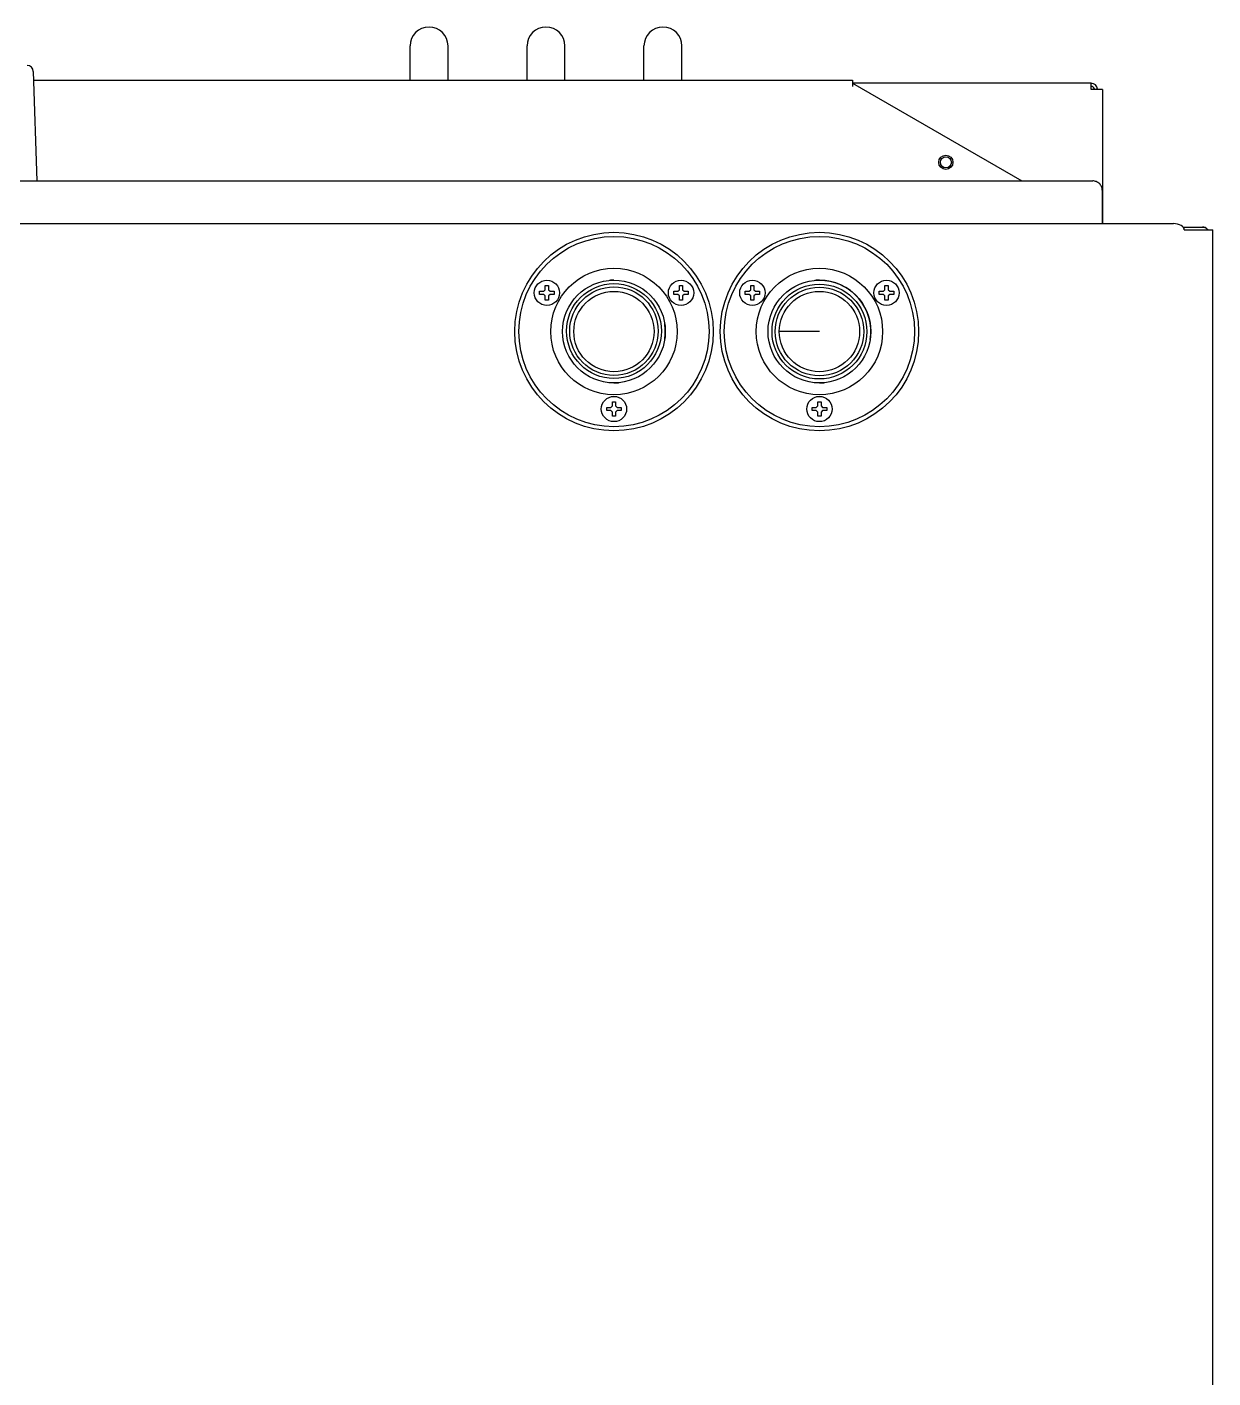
# Model space of a CAD drawing. Header units: millimetres. Extents: x 900 to 7803, y 2935 to 8583.
# Drawn here: x 5100.8 to 5476, y 3475.4 to 3902.7 of the extents above; entities that cross this region are included whole.
import ezdxf

# ---------------------------------------------------------------- set-up
doc = ezdxf.new("R2010")
doc.units = ezdxf.units.MM
doc.header["$LTSCALE"] = 676.148
doc.layers.get('0').update_dxf_attribs({"linetype": 'CONTINUOUS'})
for name, color, linetype in [('ASSI', 7, 'CONTINUOUS'), ('CURVE', 7, 'CONTINUOUS'), ('GEOM', 7, 'CONTINUOUS')]:
    doc.layers.add(name, color=color, linetype=linetype)

msp = doc.modelspace()

# ---------------------------------------------------------------- linework, layer by layer
at = {"color": 7, "linetype": 'Continuous'}
for p, q in [((5264.8, 3819.59), (5264.8, 3820.89)), ((5264.8, 3820.89), (5265.8, 3820.89)), ((5265.8, 3820.89), (5265.8, 3819.59)), ((5307.24, 3819.59), (5307.24, 3820.89)), ((5307.24, 3820.89), (5308.24, 3820.89)), ((5308.24, 3820.89), (5308.24, 3819.59)), ((5329.8, 3819.59), (5329.8, 3820.89)), ((5329.8, 3820.89), (5330.8, 3820.89)), ((5330.8, 3820.89), (5330.8, 3819.59)), ((5372.24, 3819.59), (5372.24, 3820.89)), ((5372.24, 3820.89), (5373.24, 3820.89)), ((5373.24, 3820.89), (5373.24, 3819.59)), ((5263, 3818.09), (5263, 3819.09)), ((5263, 3819.09), (5264.3, 3819.09)), ((5264.3, 3818.09), (5263, 3818.09)), ((5264.3, 3819.09), (5264.8, 3819.59)), ((5264.8, 3817.59), (5264.3, 3818.09)), ((5264.8, 3816.29), (5264.8, 3817.59)), ((5265.8, 3816.29), (5264.8, 3816.29)), ((5265.8, 3819.59), (5266.3, 3819.09)), ((5266.3, 3818.09), (5265.8, 3817.59)), ((5265.8, 3817.59), (5265.8, 3816.29)), ((5266.3, 3819.09), (5267.6, 3819.09)), ((5267.6, 3818.09), (5266.3, 3818.09)), ((5267.6, 3819.09), (5267.6, 3818.09)), ((5305.44, 3818.09), (5305.44, 3819.09)), ((5305.44, 3819.09), (5306.74, 3819.09)), ((5306.74, 3818.09), (5305.44, 3818.09)), ((5306.74, 3819.09), (5307.24, 3819.59)), ((5307.24, 3817.59), (5306.74, 3818.09)), ((5307.24, 3816.29), (5307.24, 3817.59)), ((5308.24, 3816.29), (5307.24, 3816.29)), ((5308.24, 3819.59), (5308.74, 3819.09)), ((5308.74, 3818.09), (5308.24, 3817.59)), ((5308.24, 3817.59), (5308.24, 3816.29)), ((5308.74, 3819.09), (5310.04, 3819.09)), ((5310.04, 3818.09), (5308.74, 3818.09)), ((5310.04, 3819.09), (5310.04, 3818.09)), ((5328, 3818.09), (5328, 3819.09)), ((5328, 3819.09), (5329.3, 3819.09)), ((5329.3, 3818.09), (5328, 3818.09)), ((5329.3, 3819.09), (5329.8, 3819.59)), ((5329.8, 3817.59), (5329.3, 3818.09)), ((5329.8, 3816.29), (5329.8, 3817.59)), ((5330.8, 3816.29), (5329.8, 3816.29)), ((5330.8, 3819.59), (5331.3, 3819.09)), ((5331.3, 3818.09), (5330.8, 3817.59)), ((5330.8, 3817.59), (5330.8, 3816.29)), ((5331.3, 3819.09), (5332.6, 3819.09)), ((5332.6, 3818.09), (5331.3, 3818.09)), ((5332.6, 3819.09), (5332.6, 3818.09)), ((5370.44, 3818.09), (5370.44, 3819.09)), ((5370.44, 3819.09), (5371.74, 3819.09)), ((5371.74, 3818.09), (5370.44, 3818.09)), ((5371.74, 3819.09), (5372.24, 3819.59)), ((5372.24, 3817.59), (5371.74, 3818.09)), ((5372.24, 3816.29), (5372.24, 3817.59)), ((5373.24, 3816.29), (5372.24, 3816.29)), ((5373.24, 3819.59), (5373.74, 3819.09)), ((5373.74, 3818.09), (5373.24, 3817.59)), ((5373.24, 3817.59), (5373.24, 3816.29)), ((5373.74, 3819.09), (5375.04, 3819.09)), ((5375.04, 3818.09), (5373.74, 3818.09)), ((5375.04, 3819.09), (5375.04, 3818.09)), ((5284.22, 3781.34), (5284.22, 3782.34)), ((5284.22, 3782.34), (5285.52, 3782.34)), ((5285.52, 3782.34), (5286.02, 3782.84)), ((5286.02, 3782.84), (5286.02, 3784.14)), ((5286.02, 3784.14), (5287.02, 3784.14)), ((5287.02, 3784.14), (5287.02, 3782.84)), ((5287.02, 3782.84), (5287.52, 3782.34)), ((5287.52, 3782.34), (5288.82, 3782.34)), ((5288.82, 3782.34), (5288.82, 3781.34)), ((5349.22, 3781.34), (5349.22, 3782.34)), ((5349.22, 3782.34), (5350.52, 3782.34)), ((5350.52, 3782.34), (5351.02, 3782.84)), ((5351.02, 3782.84), (5351.02, 3784.14)), ((5351.02, 3784.14), (5352.02, 3784.14)), ((5352.02, 3784.14), (5352.02, 3782.84)), ((5352.02, 3782.84), (5352.52, 3782.34)), ((5352.52, 3782.34), (5353.82, 3782.34)), ((5353.82, 3782.34), (5353.82, 3781.34)), ((5285.52, 3781.34), (5284.22, 3781.34)), ((5286.02, 3780.84), (5285.52, 3781.34)), ((5286.02, 3779.54), (5286.02, 3780.84)), ((5287.02, 3779.54), (5286.02, 3779.54)), ((5287.52, 3781.34), (5287.02, 3780.84)), ((5287.02, 3780.84), (5287.02, 3779.54)), ((5288.82, 3781.34), (5287.52, 3781.34)), ((5350.52, 3781.34), (5349.22, 3781.34)), ((5351.02, 3780.84), (5350.52, 3781.34)), ((5351.02, 3779.54), (5351.02, 3780.84)), ((5352.02, 3779.54), (5351.02, 3779.54)), ((5352.52, 3781.34), (5352.02, 3780.84)), ((5352.02, 3780.84), (5352.02, 3779.54)), ((5353.82, 3781.34), (5352.52, 3781.34))]:
    msp.add_line(p, q, dxfattribs=at)
for radius in [15, 14]:
    msp.add_circle((5286.52, 3806.49), radius, dxfattribs=at)
at = {"layer": 'ASSI', "linetype": 'Continuous'}
for centre, radius in [((5391.52, 3859.89), 2.25), ((5391.52, 3859.89), 1.75), ((5286.52, 3806.34), 30.09), ((5351.52, 3806.34), 30.09), ((5286.52, 3806.34), 20), ((5351.52, 3806.34), 20)]:
    msp.add_circle(centre, radius, dxfattribs=at)
at = {"layer": 'ASSI', "color": 7, "linetype": 'Continuous'}
for centre, radius in [((5265.3, 3818.59), 4), ((5286.52, 3806.34), 16.25), ((5307.74, 3818.59), 4), ((5330.3, 3818.59), 4), ((5351.52, 3806.34), 16.25), ((5372.74, 3818.59), 4), ((5286.52, 3806.34), 12.7), ((5351.52, 3806.34), 12.7), ((5286.52, 3781.84), 4), ((5351.52, 3781.84), 4)]:
    msp.add_circle(centre, radius, dxfattribs=at)
at = {"layer": 'CURVE', "color": 40, "linetype": 'Continuous'}
msp.add_line((5351.52, 3806.34), (5338.82, 3806.34), dxfattribs=at)
at = {"layer": 'GEOM', "color": 7, "linetype": 'Continuous'}
for p, q in [((5222.02, 3885.89), (5222.02, 3896.67)), ((5234.02, 3885.89), (5234.02, 3896.67)), ((5259.02, 3885.89), (5259.02, 3896.67)), ((5271.02, 3885.89), (5271.02, 3896.67)), ((5296.02, 3885.89), (5296.02, 3896.67)), ((5308.02, 3885.89), (5308.02, 3896.67)), ((5104.05, 3853.98), (5102.84, 3888.56)), ((5437.52, 3884.89), (5437.52, 3884.74)), ((5466.57, 3839.39), (5472.7, 3839.39)), ((5472.7, 3839.39), (5472.72, 3839.39))]:
    msp.add_line(p, q, dxfattribs=at)
at = {"layer": 'GEOM', "linetype": 'Continuous'}
for p, q in [((5102.98, 3885.89), (5362.02, 3885.89)), ((5362.02, 3885.89), (5362.02, 3883.89)), ((5437.52, 3884.89), (5362.02, 3884.89)), ((5362.02, 3884.89), (5415.56, 3853.98)), ((5437.52, 3882.89), (5437.52, 3884.74)), ((5441.02, 3882.89), (5437.52, 3882.89)), ((5441.02, 3882.89), (5441.02, 3840.49)), ((4645.07, 3853.98), (5437.97, 3853.98)), ((5440.97, 3851.08), (5440.97, 3840.49)), ((4619.55, 3840.49), (5463.48, 3840.49)), ((5466.95, 3838.49), (5476.02, 3838.49)), ((5476.02, 3063.99), (5476.02, 3838.49))]:
    msp.add_line(p, q, dxfattribs=at)
at = {"layer": 'GEOM', "color": 7, "linetype": 'Continuous'}
msp.add_lwpolyline([(5474.41, 3838.49), (5474.19, 3838.76), (5473.88, 3839.03), (5473.51, 3839.23), (5473.09, 3839.35), (5472.72, 3839.39)], dxfattribs=at)
at = {"layer": 'GEOM', "linetype": 'Continuous'}
for centre in [(5286.52, 3806.34), (5351.52, 3806.34)]:
    msp.add_circle(centre, 31.39, dxfattribs=at)
at = {"layer": 'GEOM', "color": 7, "linetype": 'Continuous'}
for radius in [15, 14]:
    msp.add_circle((5351.52, 3806.34), radius, dxfattribs=at)
for centre, radius, start, end in [((5228.02, 3896.67), 6, 0, 180), ((5265.02, 3896.67), 6, 0, 180), ((5302.02, 3896.67), 6, 0, 180), ((5100.84, 3888.49), 2, 2.0016, 90.0001), ((5437.52, 3882.89), 1, 15.4975, 90), ((5286.52, 3806.34), 16.25, 89.9997, 95.0516), ((5286.52, 3806.34), 16.25, 89.8638, 89.932), ((5351.52, 3806.34), 16.25, 89.9997, 95.0516), ((5351.52, 3806.34), 16.25, 351.0028, 89.932), ((5286.52, 3806.34), 16.25, 351.0028, 8.7966), ((5286.52, 3806.34), 16.25, 269.9997, 275.0516), ((5351.52, 3806.34), 16.25, 269.9997, 275.0516)]:
    msp.add_arc(centre, radius, start, end, dxfattribs=at)
at = {"layer": 'GEOM', "linetype": 'Continuous'}
msp.add_arc((5437.52, 3882.89), 2, 4.0105, 90, dxfattribs=at)
msp.add_ellipse((5463.48, 3838.49), major_axis=(3.46, 0), ratio=0.57735, start_param=0, end_param=1.570796, dxfattribs=at)
msp.add_open_spline([(5440.97, 3851.08), (5440.97, 3851.46), (5440.81, 3852.23), (5440.14, 3853.19), (5439.14, 3853.83), (5438.36, 3853.98), (5437.97, 3853.98)], degree=3, knots=[0, 0, 0, 0, 0.245984, 0.494339, 0.74601, 1, 1, 1, 1], dxfattribs=at)
at = {"layer": 'GEOM', "color": 7, "linetype": 'Continuous'}
msp.add_open_spline([(5472.72, 3839.39), (5473.04, 3839.39), (5473.71, 3839.22), (5474.23, 3838.77), (5474.41, 3838.49)], degree=3, knots=[0, 0, 0, 0, 0.491779, 1, 1, 1, 1], dxfattribs=at)

doc.saveas('drawing.dxf')
